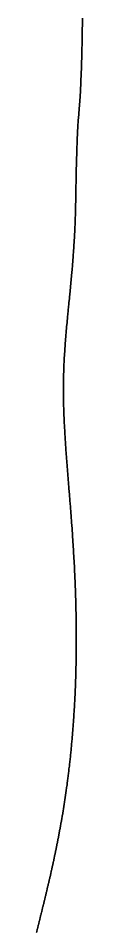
# Model space of a CAD drawing. Header units: inches. Extents: x 130170 to 284068, y 377793 to 804530.
# Drawn here: x 260040.1 to 260045.4, y 741357.5 to 741463.5 of the extents above; entities that cross this region are included whole.
import ezdxf

# ---------------------------------------------------------------- set-up
doc = ezdxf.new("R2010")
doc.units = ezdxf.units.IN
doc.header["$MEASUREMENT"] = 0
doc.layers.add('muni_il', color=7, linetype='Continuous')

msp = doc.modelspace()

# ---------------------------------------------------------------- linework, layer by layer
at = {"layer": 'muni_il'}
for points in [[(260040.07, 741357.41), (260040.09, 741357.5), (260040.12, 741357.6), (260040.14, 741357.69), (260040.16, 741357.78), (260040.19, 741357.87), (260040.21, 741357.97), (260040.23, 741358.06), (260040.25, 741358.15), (260040.28, 741358.24), (260040.3, 741358.34), (260040.32, 741358.43), (260040.35, 741358.52), (260040.37, 741358.62), (260040.39, 741358.71), (260040.41, 741358.8), (260040.44, 741358.9), (260040.46, 741358.99), (260040.48, 741359.08), (260040.51, 741359.18), (260040.53, 741359.27), (260040.55, 741359.36), (260040.58, 741359.46), (260040.6, 741359.55), (260040.62, 741359.64), (260040.65, 741359.74), (260040.67, 741359.83), (260040.69, 741359.93), (260040.72, 741360.02), (260040.74, 741360.11), (260040.76, 741360.21), (260040.78, 741360.3), (260040.81, 741360.4), (260040.83, 741360.49), (260040.85, 741360.59), (260040.88, 741360.68), (260040.9, 741360.78), (260040.92, 741360.87), (260040.95, 741360.97), (260040.97, 741361.06), (260040.99, 741361.16), (260041.02, 741361.26), (260041.04, 741361.35), (260041.06, 741361.45), (260041.09, 741361.54), (260041.11, 741361.64), (260041.13, 741361.74), (260041.16, 741361.83), (260041.18, 741361.93), (260041.2, 741362.03), (260041.23, 741362.13), (260041.25, 741362.22), (260041.27, 741362.32), (260041.29, 741362.42), (260041.32, 741362.52), (260041.34, 741362.62), (260041.36, 741362.71), (260041.39, 741362.81), (260041.41, 741362.91), (260041.43, 741363.01), (260041.46, 741363.11), (260041.48, 741363.21), (260041.5, 741363.31), (260041.53, 741363.41), (260041.55, 741363.51), (260041.57, 741363.61), (260041.6, 741363.71), (260041.62, 741363.81), (260041.64, 741363.91), (260041.67, 741364.01), (260041.69, 741364.11), (260041.71, 741364.22), (260041.73, 741364.32), (260041.76, 741364.42), (260041.78, 741364.52), (260041.8, 741364.63), (260041.83, 741364.73), (260041.85, 741364.83), (260041.87, 741364.94), (260041.9, 741365.04), (260041.92, 741365.15), (260041.94, 741365.25), (260041.96, 741365.35), (260041.99, 741365.46), (260042.01, 741365.57), (260042.03, 741365.67), (260042.06, 741365.78), (260042.08, 741365.88), (260042.1, 741365.99), (260042.12, 741366.1), (260042.15, 741366.21), (260042.17, 741366.31), (260042.19, 741366.42), (260042.22, 741366.53), (260042.24, 741366.64), (260042.26, 741366.75), (260042.28, 741366.86), (260042.31, 741366.97), (260042.33, 741367.08), (260042.35, 741367.19), (260042.37, 741367.3), (260042.4, 741367.41), (260042.42, 741367.52), (260042.44, 741367.63), (260042.46, 741367.75), (260042.49, 741367.86), (260042.51, 741367.97), (260042.53, 741368.09), (260042.55, 741368.2), (260042.58, 741368.32), (260042.6, 741368.43), (260042.62, 741368.55), (260042.64, 741368.66), (260042.66, 741368.78), (260042.69, 741368.9), (260042.71, 741369.01), (260042.73, 741369.13), (260042.75, 741369.25), (260042.77, 741369.37), (260042.8, 741369.49), (260042.82, 741369.61), (260042.84, 741369.73), (260042.86, 741369.85), (260042.88, 741369.97), (260042.9, 741370.09), (260042.93, 741370.21), (260042.95, 741370.33), (260042.97, 741370.46), (260042.99, 741370.58), (260043.01, 741370.7), (260043.03, 741370.83), (260043.05, 741370.95), (260043.07, 741371.08), (260043.1, 741371.2), (260043.12, 741371.33), (260043.14, 741371.46), (260043.16, 741371.58), (260043.18, 741371.71), (260043.2, 741371.84), (260043.22, 741371.97), (260043.24, 741372.1), (260043.26, 741372.23), (260043.28, 741372.36), (260043.3, 741372.49), (260043.32, 741372.62), (260043.34, 741372.76), (260043.36, 741372.89), (260043.38, 741373.02), (260043.4, 741373.16), (260043.42, 741373.29), (260043.44, 741373.43), (260043.46, 741373.56), (260043.48, 741373.7), (260043.5, 741373.83), (260043.52, 741373.97), (260043.54, 741374.11), (260043.56, 741374.25), (260043.58, 741374.39), (260043.6, 741374.53), (260043.62, 741374.67), (260043.63, 741374.81), (260043.65, 741374.95), (260043.67, 741375.09), (260043.69, 741375.24), (260043.71, 741375.38), (260043.73, 741375.52), (260043.74, 741375.67), (260043.76, 741375.82), (260043.78, 741375.96), (260043.8, 741376.11), (260043.82, 741376.26), (260043.83, 741376.4), (260043.85, 741376.55), (260043.87, 741376.7), (260043.89, 741376.85), (260043.9, 741377), (260043.92, 741377.15), (260043.94, 741377.3), (260043.95, 741377.46), (260043.97, 741377.61), (260043.99, 741377.76), (260044, 741377.92), (260044.02, 741378.07), (260044.03, 741378.23), (260044.05, 741378.38), (260044.07, 741378.54), (260044.08, 741378.7), (260044.1, 741378.85), (260044.11, 741379.01), (260044.13, 741379.17), (260044.14, 741379.33), (260044.16, 741379.49), (260044.17, 741379.65), (260044.18, 741379.81), (260044.2, 741379.98), (260044.21, 741380.14), (260044.23, 741380.3), (260044.24, 741380.47), (260044.25, 741380.63), (260044.27, 741380.8), (260044.28, 741380.96), (260044.29, 741381.13), (260044.31, 741381.3), (260044.32, 741381.46), (260044.33, 741381.63), (260044.34, 741381.8), (260044.36, 741381.97), (260044.37, 741382.14), (260044.38, 741382.31), (260044.39, 741382.48), (260044.4, 741382.65), (260044.41, 741382.83), (260044.42, 741383), (260044.43, 741383.17), (260044.44, 741383.35), (260044.45, 741383.52), (260044.46, 741383.7), (260044.47, 741383.87), (260044.48, 741384.05), (260044.49, 741384.22), (260044.5, 741384.4), (260044.51, 741384.58), (260044.52, 741384.76), (260044.53, 741384.94), (260044.54, 741385.12), (260044.54, 741385.3), (260044.55, 741385.48), (260044.56, 741385.66), (260044.57, 741385.84), (260044.57, 741386.02), (260044.58, 741386.2), (260044.59, 741386.38), (260044.6, 741386.57), (260044.6, 741386.75), (260044.61, 741386.94), (260044.61, 741387.12), (260044.62, 741387.3), (260044.62, 741387.49), (260044.63, 741387.68), (260044.63, 741387.86), (260044.64, 741388.05), (260044.64, 741388.23), (260044.65, 741388.42), (260044.65, 741388.61), (260044.65, 741388.8), (260044.66, 741388.99), (260044.66, 741389.17), (260044.66, 741389.36), (260044.67, 741389.55), (260044.67, 741389.74), (260044.67, 741389.93), (260044.67, 741390.12), (260044.67, 741390.31), (260044.68, 741390.5), (260044.68, 741390.7), (260044.68, 741390.89), (260044.68, 741391.08), (260044.68, 741391.27), (260044.68, 741391.46), (260044.68, 741391.66), (260044.68, 741391.85), (260044.68, 741392.04), (260044.68, 741392.23), (260044.68, 741392.43), (260044.67, 741392.62), (260044.67, 741392.81), (260044.67, 741393.01), (260044.67, 741393.2), (260044.67, 741393.4), (260044.66, 741393.59), (260044.66, 741393.79), (260044.66, 741393.98), (260044.65, 741394.17), (260044.65, 741394.37), (260044.65, 741394.56), (260044.64, 741394.76), (260044.64, 741394.95), (260044.63, 741395.15), (260044.63, 741395.34), (260044.62, 741395.54), (260044.62, 741395.73), (260044.61, 741395.93), (260044.61, 741396.12), (260044.6, 741396.32), (260044.59, 741396.51), (260044.59, 741396.71), (260044.58, 741396.9), (260044.57, 741397.1), (260044.57, 741397.29), (260044.56, 741397.49), (260044.55, 741397.68), (260044.54, 741397.88), (260044.54, 741398.07), (260044.53, 741398.27), (260044.52, 741398.46), (260044.51, 741398.66), (260044.5, 741398.85), (260044.49, 741399.04), (260044.48, 741399.24), (260044.48, 741399.43), (260044.47, 741399.62), (260044.46, 741399.82), (260044.45, 741400.01), (260044.44, 741400.2), (260044.43, 741400.4), (260044.42, 741400.59), (260044.41, 741400.78), (260044.39, 741400.97), (260044.38, 741401.16), (260044.37, 741401.35), (260044.36, 741401.54), (260044.35, 741401.74), (260044.34, 741401.93), (260044.33, 741402.12), (260044.31, 741402.31), (260044.3, 741402.49), (260044.29, 741402.68), (260044.28, 741402.87), (260044.27, 741403.06), (260044.25, 741403.25), (260044.24, 741403.44), (260044.23, 741403.62), (260044.22, 741403.81), (260044.2, 741404), (260044.19, 741404.18), (260044.18, 741404.37), (260044.16, 741404.55), (260044.15, 741404.74), (260044.14, 741404.92), (260044.12, 741405.11), (260044.11, 741405.29), (260044.1, 741405.47), (260044.08, 741405.66), (260044.07, 741405.84), (260044.05, 741406.02), (260044.04, 741406.2), (260044.03, 741406.38), (260044.01, 741406.56), (260044, 741406.74), (260043.99, 741406.92), (260043.97, 741407.1), (260043.96, 741407.28), (260043.94, 741407.45), (260043.93, 741407.63), (260043.92, 741407.81), (260043.9, 741407.98), (260043.89, 741408.16), (260043.87, 741408.33), (260043.86, 741408.51), (260043.85, 741408.68), (260043.83, 741408.86), (260043.82, 741409.03), (260043.8, 741409.2), (260043.79, 741409.37), (260043.78, 741409.54), (260043.76, 741409.71), (260043.75, 741409.88), (260043.74, 741410.05), (260043.72, 741410.22), (260043.71, 741410.39), (260043.7, 741410.56), (260043.68, 741410.72), (260043.67, 741410.89), (260043.66, 741411.06), (260043.64, 741411.22), (260043.63, 741411.39), (260043.62, 741411.55), (260043.6, 741411.71), (260043.59, 741411.88), (260043.58, 741412.04), (260043.57, 741412.2), (260043.55, 741412.36), (260043.54, 741412.52), (260043.53, 741412.68), (260043.52, 741412.84), (260043.51, 741413), (260043.5, 741413.16), (260043.48, 741413.31), (260043.47, 741413.47), (260043.46, 741413.63), (260043.45, 741413.78), (260043.44, 741413.94), (260043.43, 741414.09), (260043.42, 741414.24), (260043.41, 741414.4), (260043.4, 741414.55), (260043.39, 741414.7), (260043.38, 741414.85), (260043.37, 741415), (260043.36, 741415.15), (260043.35, 741415.3), (260043.34, 741415.45), (260043.34, 741415.6), (260043.33, 741415.75), (260043.32, 741415.9), (260043.31, 741416.04), (260043.3, 741416.19), (260043.3, 741416.34), (260043.29, 741416.48), (260043.28, 741416.63), (260043.28, 741416.77), (260043.27, 741416.91), (260043.26, 741417.06), (260043.26, 741417.2), (260043.25, 741417.34), (260043.25, 741417.48), (260043.24, 741417.63), (260043.24, 741417.77), (260043.23, 741417.91), (260043.23, 741418.05), (260043.22, 741418.19), (260043.22, 741418.32), (260043.21, 741418.46), (260043.21, 741418.6), (260043.21, 741418.74), (260043.2, 741418.87), (260043.2, 741419.01), (260043.2, 741419.15), (260043.2, 741419.28), (260043.19, 741419.42), (260043.19, 741419.55), (260043.19, 741419.69), (260043.19, 741419.82), (260043.19, 741419.95), (260043.19, 741420.09), (260043.19, 741420.22), (260043.19, 741420.35), (260043.19, 741420.48), (260043.19, 741420.61), (260043.19, 741420.75), (260043.19, 741420.88), (260043.19, 741421.01), (260043.19, 741421.14), (260043.19, 741421.27), (260043.19, 741421.4), (260043.2, 741421.53), (260043.2, 741421.65), (260043.2, 741421.78), (260043.2, 741421.91), (260043.21, 741422.04), (260043.21, 741422.17), (260043.21, 741422.29), (260043.22, 741422.42), (260043.22, 741422.55), (260043.22, 741422.67), (260043.23, 741422.8), (260043.23, 741422.92), (260043.24, 741423.05), (260043.24, 741423.17), (260043.25, 741423.3), (260043.25, 741423.42), (260043.26, 741423.55), (260043.27, 741423.67), (260043.27, 741423.8), (260043.28, 741423.92), (260043.28, 741424.04), (260043.29, 741424.17), (260043.3, 741424.29), (260043.3, 741424.41), (260043.31, 741424.54), (260043.32, 741424.66), (260043.33, 741424.78), (260043.33, 741424.9), (260043.34, 741425.03), (260043.35, 741425.15), (260043.36, 741425.27), (260043.37, 741425.39), (260043.38, 741425.51), (260043.38, 741425.63), (260043.39, 741425.75), (260043.4, 741425.87), (260043.41, 741425.99), (260043.42, 741426.11), (260043.43, 741426.23), (260043.44, 741426.35), (260043.45, 741426.47), (260043.46, 741426.59), (260043.47, 741426.71), (260043.48, 741426.83), (260043.49, 741426.95), (260043.5, 741427.07), (260043.51, 741427.19), (260043.52, 741427.31), (260043.53, 741427.43), (260043.54, 741427.55), (260043.55, 741427.66), (260043.56, 741427.78), (260043.57, 741427.9), (260043.58, 741428.02), (260043.6, 741428.14), (260043.61, 741428.25), (260043.62, 741428.37), (260043.63, 741428.49), (260043.64, 741428.61), (260043.65, 741428.72), (260043.66, 741428.84), (260043.67, 741428.96), (260043.69, 741429.07), (260043.7, 741429.19), (260043.71, 741429.31), (260043.72, 741429.42), (260043.73, 741429.54), (260043.74, 741429.65), (260043.75, 741429.77), (260043.77, 741429.89), (260043.78, 741430), (260043.79, 741430.12), (260043.8, 741430.23), (260043.81, 741430.35), (260043.82, 741430.46), (260043.83, 741430.57), (260043.84, 741430.69), (260043.86, 741430.8), (260043.87, 741430.92), (260043.88, 741431.03), (260043.89, 741431.14), (260043.9, 741431.26), (260043.91, 741431.37), (260043.92, 741431.48), (260043.93, 741431.6), (260043.95, 741431.71), (260043.96, 741431.82), (260043.97, 741431.93), (260043.98, 741432.04), (260043.99, 741432.15), (260044, 741432.27), (260044.01, 741432.38), (260044.02, 741432.49), (260044.03, 741432.6), (260044.04, 741432.71), (260044.05, 741432.82), (260044.06, 741432.93), (260044.07, 741433.04), (260044.08, 741433.15), (260044.09, 741433.26), (260044.1, 741433.36), (260044.11, 741433.47), (260044.12, 741433.58), (260044.13, 741433.69), (260044.14, 741433.79), (260044.15, 741433.9), (260044.16, 741434.01), (260044.17, 741434.11), (260044.18, 741434.22), (260044.19, 741434.33), (260044.2, 741434.43), (260044.21, 741434.54), (260044.22, 741434.64), (260044.22, 741434.74), (260044.23, 741434.85), (260044.24, 741434.95), (260044.25, 741435.05), (260044.26, 741435.16), (260044.27, 741435.26), (260044.27, 741435.36), (260044.28, 741435.46), (260044.29, 741435.56), (260044.3, 741435.66), (260044.31, 741435.76), (260044.31, 741435.86), (260044.32, 741435.96), (260044.33, 741436.06), (260044.33, 741436.16), (260044.34, 741436.26), (260044.35, 741436.36), (260044.36, 741436.45), (260044.36, 741436.55), (260044.37, 741436.65), (260044.38, 741436.74), (260044.38, 741436.84), (260044.39, 741436.93), (260044.39, 741437.03), (260044.4, 741437.12), (260044.41, 741437.21), (260044.41, 741437.31), (260044.42, 741437.4), (260044.42, 741437.49), (260044.43, 741437.58), (260044.43, 741437.67), (260044.44, 741437.76), (260044.44, 741437.85), (260044.45, 741437.94), (260044.45, 741438.03), (260044.46, 741438.12), (260044.46, 741438.21), (260044.47, 741438.3), (260044.47, 741438.38), (260044.48, 741438.47), (260044.48, 741438.55), (260044.49, 741438.64), (260044.49, 741438.72), (260044.5, 741438.81), (260044.5, 741438.89), (260044.5, 741438.98), (260044.51, 741439.06), (260044.51, 741439.14), (260044.51, 741439.22), (260044.52, 741439.3), (260044.52, 741439.38), (260044.53, 741439.46), (260044.53, 741439.54), (260044.53, 741439.62), (260044.54, 741439.7), (260044.54, 741439.78), (260044.54, 741439.86), (260044.54, 741439.94), (260044.55, 741440.01), (260044.55, 741440.09), (260044.55, 741440.17), (260044.56, 741440.24), (260044.56, 741440.32), (260044.56, 741440.39), (260044.56, 741440.47), (260044.57, 741440.54), (260044.57, 741440.62), (260044.57, 741440.69), (260044.57, 741440.76), (260044.57, 741440.83), (260044.58, 741440.91), (260044.58, 741440.98), (260044.58, 741441.05), (260044.58, 741441.12), (260044.58, 741441.19), (260044.59, 741441.27), (260044.59, 741441.34), (260044.59, 741441.41), (260044.59, 741441.48), (260044.59, 741441.55), (260044.6, 741441.62), (260044.6, 741441.69), (260044.6, 741441.76), (260044.6, 741441.83), (260044.6, 741441.9), (260044.6, 741441.97), (260044.6, 741442.04), (260044.61, 741442.11), (260044.61, 741442.18), (260044.61, 741442.25), (260044.61, 741442.32), (260044.61, 741442.39), (260044.61, 741442.46), (260044.61, 741442.53), (260044.62, 741442.6), (260044.62, 741442.68), (260044.62, 741442.75), (260044.62, 741442.82), (260044.62, 741442.89), (260044.62, 741442.97), (260044.62, 741443.04), (260044.63, 741443.11), (260044.63, 741443.19), (260044.63, 741443.26), (260044.63, 741443.34), (260044.63, 741443.41), (260044.63, 741443.49), (260044.63, 741443.57), (260044.64, 741443.65), (260044.64, 741443.73), (260044.64, 741443.81), (260044.64, 741443.89), (260044.64, 741443.97), (260044.64, 741444.05), (260044.64, 741444.14), (260044.64, 741444.22), (260044.65, 741444.31), (260044.65, 741444.39), (260044.65, 741444.48), (260044.65, 741444.57), (260044.65, 741444.66), (260044.65, 741444.75), (260044.66, 741444.85), (260044.66, 741444.94), (260044.66, 741445.04), (260044.66, 741445.13), (260044.66, 741445.23), (260044.67, 741445.33), (260044.67, 741445.43), (260044.67, 741445.54), (260044.67, 741445.64), (260044.67, 741445.75), (260044.68, 741445.85), (260044.68, 741445.96), (260044.68, 741446.07), (260044.68, 741446.19), (260044.69, 741446.3), (260044.69, 741446.42), (260044.69, 741446.54), (260044.69, 741446.66), (260044.7, 741446.78), (260044.7, 741446.9), (260044.7, 741447.02), (260044.71, 741447.15), (260044.71, 741447.28), (260044.71, 741447.41), (260044.72, 741447.54), (260044.72, 741447.68), (260044.72, 741447.81), (260044.73, 741447.95), (260044.73, 741448.09), (260044.74, 741448.23), (260044.74, 741448.37), (260044.75, 741448.51), (260044.75, 741448.66), (260044.76, 741448.81), (260044.76, 741448.96), (260044.77, 741449.11), (260044.77, 741449.26), (260044.78, 741449.42), (260044.79, 741449.57), (260044.79, 741449.73), (260044.8, 741449.89), (260044.81, 741450.05), (260044.82, 741450.21), (260044.82, 741450.37), (260044.83, 741450.54), (260044.84, 741450.7), (260044.85, 741450.87), (260044.86, 741451.04), (260044.87, 741451.21), (260044.89, 741451.38), (260044.9, 741451.55), (260044.91, 741451.73), (260044.93, 741451.91), (260044.94, 741452.08), (260044.96, 741452.26), (260044.97, 741452.44), (260045.13, 741454.44), (260045.14, 741454.63), (260045.14, 741454.72), (260045.15, 741454.82), (260045.15, 741454.92), (260045.16, 741455.02), (260045.16, 741455.12), (260045.17, 741455.22), (260045.17, 741455.32), (260045.18, 741455.42), (260045.18, 741455.52), (260045.19, 741455.63), (260045.19, 741455.73), (260045.2, 741455.83), (260045.2, 741455.94), (260045.2, 741456.04), (260045.21, 741456.14), (260045.21, 741456.25), (260045.22, 741456.35), (260045.22, 741456.46), (260045.22, 741456.56), (260045.23, 741456.67), (260045.23, 741456.77), (260045.24, 741456.87), (260045.24, 741456.98), (260045.24, 741457.08), (260045.25, 741457.18), (260045.25, 741457.28), (260045.25, 741457.38), (260045.26, 741457.48), (260045.26, 741457.58), (260045.26, 741457.68), (260045.27, 741457.78), (260045.27, 741457.88), (260045.27, 741457.97), (260045.28, 741458.07), (260045.28, 741458.16), (260045.28, 741458.26), (260045.29, 741458.35), (260045.29, 741458.44), (260045.29, 741458.53), (260045.29, 741458.62), (260045.3, 741458.71), (260045.3, 741458.8), (260045.3, 741458.88), (260045.3, 741458.97), (260045.31, 741459.06), (260045.31, 741459.14), (260045.31, 741459.22), (260045.31, 741459.3), (260045.31, 741459.38), (260045.32, 741459.46), (260045.32, 741459.54), (260045.32, 741459.62), (260045.32, 741459.7), (260045.32, 741459.77), (260045.33, 741459.85), (260045.33, 741459.92), (260045.33, 741459.99), (260045.33, 741460.07), (260045.33, 741460.14), (260045.33, 741460.21), (260045.34, 741460.28), (260045.34, 741460.35), (260045.34, 741460.41), (260045.34, 741460.48), (260045.34, 741460.55), (260045.34, 741460.61), (260045.34, 741460.68), (260045.35, 741460.74), (260045.35, 741460.81), (260045.35, 741460.87), (260045.35, 741460.93), (260045.35, 741460.99), (260045.35, 741461.05), (260045.35, 741461.11), (260045.35, 741461.17), (260045.35, 741461.23), (260045.36, 741461.29), (260045.36, 741461.35), (260045.36, 741461.41), (260045.36, 741461.46), (260045.36, 741461.52), (260045.36, 741461.58), (260045.36, 741461.63), (260045.36, 741461.69), (260045.36, 741461.74), (260045.36, 741461.8), (260045.36, 741461.85), (260045.37, 741461.9), (260045.37, 741461.96), (260045.37, 741462.01), (260045.37, 741462.06), (260045.37, 741462.12), (260045.37, 741462.17), (260045.37, 741462.22), (260045.37, 741462.27), (260045.37, 741462.32), (260045.37, 741462.38), (260045.37, 741462.43), (260045.37, 741462.48), (260045.38, 741462.53), (260045.38, 741462.58), (260045.38, 741462.63), (260045.38, 741462.68), (260045.38, 741462.73), (260045.38, 741462.78), (260045.38, 741462.83), (260045.38, 741462.88), (260045.38, 741462.93), (260045.38, 741462.98), (260045.38, 741463.03), (260045.38, 741463.08), (260045.38, 741463.13), (260045.39, 741463.18), (260045.39, 741463.23), (260045.39, 741463.28), (260045.39, 741463.33), (260045.39, 741463.38), (260045.39, 741463.43), (260045.39, 741463.48), (260045.39, 741463.53)], [(260045.39, 741463.53), (260045.39, 741463.48), (260045.39, 741463.43), (260045.39, 741463.38), (260045.39, 741463.33), (260045.39, 741463.28), (260045.39, 741463.23), (260045.39, 741463.18), (260045.38, 741463.13), (260045.38, 741463.08), (260045.38, 741463.03), (260045.38, 741462.98), (260045.38, 741462.93), (260045.38, 741462.88), (260045.38, 741462.83), (260045.38, 741462.78), (260045.38, 741462.73), (260045.38, 741462.68), (260045.38, 741462.63), (260045.38, 741462.58), (260045.38, 741462.53), (260045.37, 741462.48), (260045.37, 741462.43), (260045.37, 741462.38), (260045.37, 741462.32), (260045.37, 741462.27), (260045.37, 741462.22), (260045.37, 741462.17), (260045.37, 741462.12), (260045.37, 741462.06), (260045.37, 741462.01), (260045.37, 741461.96), (260045.37, 741461.9), (260045.36, 741461.85), (260045.36, 741461.8), (260045.36, 741461.74), (260045.36, 741461.69), (260045.36, 741461.63), (260045.36, 741461.58), (260045.36, 741461.52), (260045.36, 741461.46), (260045.36, 741461.41), (260045.36, 741461.35), (260045.36, 741461.29), (260045.35, 741461.23), (260045.35, 741461.17), (260045.35, 741461.11), (260045.35, 741461.05), (260045.35, 741460.99), (260045.35, 741460.93), (260045.35, 741460.87), (260045.35, 741460.81), (260045.35, 741460.74), (260045.34, 741460.68), (260045.34, 741460.61), (260045.34, 741460.55), (260045.34, 741460.48), (260045.34, 741460.41), (260045.34, 741460.35), (260045.34, 741460.28), (260045.33, 741460.21), (260045.33, 741460.14), (260045.33, 741460.07), (260045.33, 741459.99), (260045.33, 741459.92), (260045.33, 741459.85), (260045.32, 741459.77), (260045.32, 741459.7), (260045.32, 741459.62), (260045.32, 741459.54), (260045.32, 741459.46), (260045.31, 741459.38), (260045.31, 741459.3), (260045.31, 741459.22), (260045.31, 741459.14), (260045.31, 741459.06), (260045.3, 741458.97), (260045.3, 741458.88), (260045.3, 741458.8), (260045.3, 741458.71), (260045.29, 741458.62), (260045.29, 741458.53), (260045.29, 741458.44), (260045.29, 741458.35), (260045.28, 741458.26), (260045.28, 741458.16), (260045.28, 741458.07), (260045.27, 741457.97), (260045.27, 741457.88), (260045.27, 741457.78), (260045.26, 741457.68), (260045.26, 741457.58), (260045.26, 741457.48), (260045.25, 741457.38), (260045.25, 741457.28), (260045.25, 741457.18), (260045.24, 741457.08), (260045.24, 741456.98), (260045.24, 741456.87), (260045.23, 741456.77), (260045.23, 741456.67), (260045.22, 741456.56), (260045.22, 741456.46), (260045.22, 741456.35), (260045.21, 741456.25), (260045.21, 741456.14), (260045.2, 741456.04), (260045.2, 741455.94), (260045.2, 741455.83), (260045.19, 741455.73), (260045.19, 741455.63), (260045.18, 741455.52), (260045.18, 741455.42), (260045.17, 741455.32), (260045.17, 741455.22), (260045.16, 741455.12), (260045.16, 741455.02), (260045.15, 741454.92), (260045.15, 741454.82), (260045.14, 741454.72), (260045.14, 741454.63), (260045.13, 741454.44), (260044.97, 741452.44), (260044.96, 741452.26), (260044.94, 741452.08), (260044.93, 741451.91), (260044.91, 741451.73), (260044.9, 741451.55), (260044.89, 741451.38), (260044.87, 741451.21), (260044.86, 741451.04), (260044.85, 741450.87), (260044.84, 741450.7), (260044.83, 741450.54), (260044.82, 741450.37), (260044.82, 741450.21), (260044.81, 741450.05), (260044.8, 741449.89), (260044.79, 741449.73), (260044.79, 741449.57), (260044.78, 741449.42), (260044.77, 741449.26), (260044.77, 741449.11), (260044.76, 741448.96), (260044.76, 741448.81), (260044.75, 741448.66), (260044.75, 741448.51), (260044.74, 741448.37), (260044.74, 741448.23), (260044.73, 741448.09), (260044.73, 741447.95), (260044.72, 741447.81), (260044.72, 741447.68), (260044.72, 741447.54), (260044.71, 741447.41), (260044.71, 741447.28), (260044.71, 741447.15), (260044.7, 741447.02), (260044.7, 741446.9), (260044.7, 741446.78), (260044.69, 741446.66), (260044.69, 741446.54), (260044.69, 741446.42), (260044.69, 741446.3), (260044.68, 741446.19), (260044.68, 741446.07), (260044.68, 741445.96), (260044.68, 741445.85), (260044.67, 741445.75), (260044.67, 741445.64), (260044.67, 741445.54), (260044.67, 741445.43), (260044.67, 741445.33), (260044.66, 741445.23), (260044.66, 741445.13), (260044.66, 741445.04), (260044.66, 741444.94), (260044.66, 741444.85), (260044.65, 741444.75), (260044.65, 741444.66), (260044.65, 741444.57), (260044.65, 741444.48), (260044.65, 741444.39), (260044.65, 741444.31), (260044.64, 741444.22), (260044.64, 741444.14), (260044.64, 741444.05), (260044.64, 741443.97), (260044.64, 741443.89), (260044.64, 741443.81), (260044.64, 741443.73), (260044.64, 741443.65), (260044.63, 741443.57), (260044.63, 741443.49), (260044.63, 741443.41), (260044.63, 741443.34), (260044.63, 741443.26), (260044.63, 741443.19), (260044.63, 741443.11), (260044.62, 741443.04), (260044.62, 741442.97), (260044.62, 741442.89), (260044.62, 741442.82), (260044.62, 741442.75), (260044.62, 741442.68), (260044.62, 741442.6), (260044.61, 741442.53), (260044.61, 741442.46), (260044.61, 741442.39), (260044.61, 741442.32), (260044.61, 741442.25), (260044.61, 741442.18), (260044.61, 741442.11), (260044.6, 741442.04), (260044.6, 741441.97), (260044.6, 741441.9), (260044.6, 741441.83), (260044.6, 741441.76), (260044.6, 741441.69), (260044.6, 741441.62), (260044.59, 741441.55), (260044.59, 741441.48), (260044.59, 741441.41), (260044.59, 741441.34), (260044.59, 741441.27), (260044.58, 741441.19), (260044.58, 741441.12), (260044.58, 741441.05), (260044.58, 741440.98), (260044.58, 741440.91), (260044.57, 741440.83), (260044.57, 741440.76), (260044.57, 741440.69), (260044.57, 741440.62), (260044.57, 741440.54), (260044.56, 741440.47), (260044.56, 741440.39), (260044.56, 741440.32), (260044.56, 741440.24), (260044.55, 741440.17), (260044.55, 741440.09), (260044.55, 741440.01), (260044.54, 741439.94), (260044.54, 741439.86), (260044.54, 741439.78), (260044.54, 741439.7), (260044.53, 741439.62), (260044.53, 741439.54), (260044.53, 741439.46), (260044.52, 741439.38), (260044.52, 741439.3), (260044.51, 741439.22), (260044.51, 741439.14), (260044.51, 741439.06), (260044.5, 741438.98), (260044.5, 741438.89), (260044.5, 741438.81), (260044.49, 741438.72), (260044.49, 741438.64), (260044.48, 741438.55), (260044.48, 741438.47), (260044.47, 741438.38), (260044.47, 741438.3), (260044.46, 741438.21), (260044.46, 741438.12), (260044.45, 741438.03), (260044.45, 741437.94), (260044.44, 741437.85), (260044.44, 741437.76), (260044.43, 741437.67), (260044.43, 741437.58), (260044.42, 741437.49), (260044.42, 741437.4), (260044.41, 741437.31), (260044.41, 741437.21), (260044.4, 741437.12), (260044.39, 741437.03), (260044.39, 741436.93), (260044.38, 741436.84), (260044.38, 741436.74), (260044.37, 741436.65), (260044.36, 741436.55), (260044.36, 741436.45), (260044.35, 741436.36), (260044.34, 741436.26), (260044.33, 741436.16), (260044.33, 741436.06), (260044.32, 741435.96), (260044.31, 741435.86), (260044.31, 741435.76), (260044.3, 741435.66), (260044.29, 741435.56), (260044.28, 741435.46), (260044.27, 741435.36), (260044.27, 741435.26), (260044.26, 741435.16), (260044.25, 741435.05), (260044.24, 741434.95), (260044.23, 741434.85), (260044.22, 741434.74), (260044.22, 741434.64), (260044.21, 741434.54), (260044.2, 741434.43), (260044.19, 741434.33), (260044.18, 741434.22), (260044.17, 741434.11), (260044.16, 741434.01), (260044.15, 741433.9), (260044.14, 741433.79), (260044.13, 741433.69), (260044.12, 741433.58), (260044.11, 741433.47), (260044.1, 741433.36), (260044.09, 741433.26), (260044.08, 741433.15), (260044.07, 741433.04), (260044.06, 741432.93), (260044.05, 741432.82), (260044.04, 741432.71), (260044.03, 741432.6), (260044.02, 741432.49), (260044.01, 741432.38), (260044, 741432.27), (260043.99, 741432.15), (260043.98, 741432.04), (260043.97, 741431.93), (260043.96, 741431.82), (260043.95, 741431.71), (260043.93, 741431.6), (260043.92, 741431.48), (260043.91, 741431.37), (260043.9, 741431.26), (260043.89, 741431.14), (260043.88, 741431.03), (260043.87, 741430.92), (260043.86, 741430.8), (260043.84, 741430.69), (260043.83, 741430.57), (260043.82, 741430.46), (260043.81, 741430.35), (260043.8, 741430.23), (260043.79, 741430.12), (260043.78, 741430), (260043.77, 741429.89), (260043.75, 741429.77), (260043.74, 741429.65), (260043.73, 741429.54), (260043.72, 741429.42), (260043.71, 741429.31), (260043.7, 741429.19), (260043.69, 741429.07), (260043.67, 741428.96), (260043.66, 741428.84), (260043.65, 741428.72), (260043.64, 741428.61), (260043.63, 741428.49), (260043.62, 741428.37), (260043.61, 741428.25), (260043.6, 741428.14), (260043.58, 741428.02), (260043.57, 741427.9), (260043.56, 741427.78), (260043.55, 741427.66), (260043.54, 741427.55), (260043.53, 741427.43), (260043.52, 741427.31), (260043.51, 741427.19), (260043.5, 741427.07), (260043.49, 741426.95), (260043.48, 741426.83), (260043.47, 741426.71), (260043.46, 741426.59), (260043.45, 741426.47), (260043.44, 741426.35), (260043.43, 741426.23), (260043.42, 741426.11), (260043.41, 741425.99), (260043.4, 741425.87), (260043.39, 741425.75), (260043.38, 741425.63), (260043.38, 741425.51), (260043.37, 741425.39), (260043.36, 741425.27), (260043.35, 741425.15), (260043.34, 741425.03), (260043.33, 741424.9), (260043.33, 741424.78), (260043.32, 741424.66), (260043.31, 741424.54), (260043.3, 741424.41), (260043.3, 741424.29), (260043.29, 741424.17), (260043.28, 741424.04), (260043.28, 741423.92), (260043.27, 741423.8), (260043.27, 741423.67), (260043.26, 741423.55), (260043.25, 741423.42), (260043.25, 741423.3), (260043.24, 741423.17), (260043.24, 741423.05), (260043.23, 741422.92), (260043.23, 741422.8), (260043.22, 741422.67), (260043.22, 741422.55), (260043.22, 741422.42), (260043.21, 741422.29), (260043.21, 741422.17), (260043.21, 741422.04), (260043.2, 741421.91), (260043.2, 741421.78), (260043.2, 741421.65), (260043.2, 741421.53), (260043.19, 741421.4), (260043.19, 741421.27), (260043.19, 741421.14), (260043.19, 741421.01), (260043.19, 741420.88), (260043.19, 741420.75), (260043.19, 741420.61), (260043.19, 741420.48), (260043.19, 741420.35), (260043.19, 741420.22), (260043.19, 741420.09), (260043.19, 741419.95), (260043.19, 741419.82), (260043.19, 741419.69), (260043.19, 741419.55), (260043.19, 741419.42), (260043.2, 741419.28), (260043.2, 741419.15), (260043.2, 741419.01), (260043.2, 741418.87), (260043.21, 741418.74), (260043.21, 741418.6), (260043.21, 741418.46), (260043.22, 741418.32), (260043.22, 741418.19), (260043.23, 741418.05), (260043.23, 741417.91), (260043.24, 741417.77), (260043.24, 741417.63), (260043.25, 741417.48), (260043.25, 741417.34), (260043.26, 741417.2), (260043.26, 741417.06), (260043.27, 741416.91), (260043.28, 741416.77), (260043.28, 741416.63), (260043.29, 741416.48), (260043.3, 741416.34), (260043.3, 741416.19), (260043.31, 741416.04), (260043.32, 741415.9), (260043.33, 741415.75), (260043.34, 741415.6), (260043.34, 741415.45), (260043.35, 741415.3), (260043.36, 741415.15), (260043.37, 741415), (260043.38, 741414.85), (260043.39, 741414.7), (260043.4, 741414.55), (260043.41, 741414.4), (260043.42, 741414.24), (260043.43, 741414.09), (260043.44, 741413.94), (260043.45, 741413.78), (260043.46, 741413.63), (260043.47, 741413.47), (260043.48, 741413.31), (260043.5, 741413.16), (260043.51, 741413), (260043.52, 741412.84), (260043.53, 741412.68), (260043.54, 741412.52), (260043.55, 741412.36), (260043.57, 741412.2), (260043.58, 741412.04), (260043.59, 741411.88), (260043.6, 741411.71), (260043.62, 741411.55), (260043.63, 741411.39), (260043.64, 741411.22), (260043.66, 741411.06), (260043.67, 741410.89), (260043.68, 741410.72), (260043.7, 741410.56), (260043.71, 741410.39), (260043.72, 741410.22), (260043.74, 741410.05), (260043.75, 741409.88), (260043.76, 741409.71), (260043.78, 741409.54), (260043.79, 741409.37), (260043.8, 741409.2), (260043.82, 741409.03), (260043.83, 741408.86), (260043.85, 741408.68), (260043.86, 741408.51), (260043.87, 741408.33), (260043.89, 741408.16), (260043.9, 741407.98), (260043.92, 741407.81), (260043.93, 741407.63), (260043.94, 741407.45), (260043.96, 741407.28), (260043.97, 741407.1), (260043.99, 741406.92), (260044, 741406.74), (260044.01, 741406.56), (260044.03, 741406.38), (260044.04, 741406.2), (260044.05, 741406.02), (260044.07, 741405.84), (260044.08, 741405.66), (260044.1, 741405.47), (260044.11, 741405.29), (260044.12, 741405.11), (260044.14, 741404.92), (260044.15, 741404.74), (260044.16, 741404.55), (260044.18, 741404.37), (260044.19, 741404.18), (260044.2, 741404), (260044.22, 741403.81), (260044.23, 741403.62), (260044.24, 741403.44), (260044.25, 741403.25), (260044.27, 741403.06), (260044.28, 741402.87), (260044.29, 741402.68), (260044.3, 741402.49), (260044.31, 741402.31), (260044.33, 741402.12), (260044.34, 741401.93), (260044.35, 741401.74), (260044.36, 741401.54), (260044.37, 741401.35), (260044.38, 741401.16), (260044.39, 741400.97), (260044.41, 741400.78), (260044.42, 741400.59), (260044.43, 741400.4), (260044.44, 741400.2), (260044.45, 741400.01), (260044.46, 741399.82), (260044.47, 741399.62), (260044.48, 741399.43), (260044.48, 741399.24), (260044.49, 741399.04), (260044.5, 741398.85), (260044.51, 741398.66), (260044.52, 741398.46), (260044.53, 741398.27), (260044.54, 741398.07), (260044.54, 741397.88), (260044.55, 741397.68), (260044.56, 741397.49), (260044.57, 741397.29), (260044.57, 741397.1), (260044.58, 741396.9), (260044.59, 741396.71), (260044.59, 741396.51), (260044.6, 741396.32), (260044.61, 741396.12), (260044.61, 741395.93), (260044.62, 741395.73), (260044.62, 741395.54), (260044.63, 741395.34), (260044.63, 741395.15), (260044.64, 741394.95), (260044.64, 741394.76), (260044.65, 741394.56), (260044.65, 741394.37), (260044.65, 741394.17), (260044.66, 741393.98), (260044.66, 741393.79), (260044.66, 741393.59), (260044.67, 741393.4), (260044.67, 741393.2), (260044.67, 741393.01), (260044.67, 741392.81), (260044.67, 741392.62), (260044.68, 741392.43), (260044.68, 741392.23), (260044.68, 741392.04), (260044.68, 741391.85), (260044.68, 741391.66), (260044.68, 741391.46), (260044.68, 741391.27), (260044.68, 741391.08), (260044.68, 741390.89), (260044.68, 741390.7), (260044.68, 741390.5), (260044.67, 741390.31), (260044.67, 741390.12), (260044.67, 741389.93), (260044.67, 741389.74), (260044.67, 741389.55), (260044.66, 741389.36), (260044.66, 741389.17), (260044.66, 741388.99), (260044.65, 741388.8), (260044.65, 741388.61), (260044.65, 741388.42), (260044.64, 741388.23), (260044.64, 741388.05), (260044.63, 741387.86), (260044.63, 741387.68), (260044.62, 741387.49), (260044.62, 741387.3), (260044.61, 741387.12), (260044.61, 741386.94), (260044.6, 741386.75), (260044.6, 741386.57), (260044.59, 741386.38), (260044.58, 741386.2), (260044.57, 741386.02), (260044.57, 741385.84), (260044.56, 741385.66), (260044.55, 741385.48), (260044.54, 741385.3), (260044.54, 741385.12), (260044.53, 741384.94), (260044.52, 741384.76), (260044.51, 741384.58), (260044.5, 741384.4), (260044.49, 741384.22), (260044.48, 741384.05), (260044.47, 741383.87), (260044.46, 741383.7), (260044.45, 741383.52), (260044.44, 741383.35), (260044.43, 741383.17), (260044.42, 741383), (260044.41, 741382.83), (260044.4, 741382.65), (260044.39, 741382.48), (260044.38, 741382.31), (260044.37, 741382.14), (260044.36, 741381.97), (260044.34, 741381.8), (260044.33, 741381.63), (260044.32, 741381.46), (260044.31, 741381.3), (260044.29, 741381.13), (260044.28, 741380.96), (260044.27, 741380.8), (260044.25, 741380.63), (260044.24, 741380.47), (260044.23, 741380.3), (260044.21, 741380.14), (260044.2, 741379.98), (260044.18, 741379.81), (260044.17, 741379.65), (260044.16, 741379.49), (260044.14, 741379.33), (260044.13, 741379.17), (260044.11, 741379.01), (260044.1, 741378.85), (260044.08, 741378.7), (260044.07, 741378.54), (260044.05, 741378.38), (260044.03, 741378.23), (260044.02, 741378.07), (260044, 741377.92), (260043.99, 741377.76), (260043.97, 741377.61), (260043.95, 741377.46), (260043.94, 741377.3), (260043.92, 741377.15), (260043.9, 741377), (260043.89, 741376.85), (260043.87, 741376.7), (260043.85, 741376.55), (260043.83, 741376.4), (260043.82, 741376.26), (260043.8, 741376.11), (260043.78, 741375.96), (260043.76, 741375.82), (260043.74, 741375.67), (260043.73, 741375.52), (260043.71, 741375.38), (260043.69, 741375.24), (260043.67, 741375.09), (260043.65, 741374.95), (260043.63, 741374.81), (260043.62, 741374.67), (260043.6, 741374.53), (260043.58, 741374.39), (260043.56, 741374.25), (260043.54, 741374.11), (260043.52, 741373.97), (260043.5, 741373.83), (260043.48, 741373.7), (260043.46, 741373.56), (260043.44, 741373.43), (260043.42, 741373.29), (260043.4, 741373.16), (260043.38, 741373.02), (260043.36, 741372.89), (260043.34, 741372.76), (260043.32, 741372.62), (260043.3, 741372.49), (260043.28, 741372.36), (260043.26, 741372.23), (260043.24, 741372.1), (260043.22, 741371.97), (260043.2, 741371.84), (260043.18, 741371.71), (260043.16, 741371.58), (260043.14, 741371.46), (260043.12, 741371.33), (260043.1, 741371.2), (260043.07, 741371.08), (260043.05, 741370.95), (260043.03, 741370.83), (260043.01, 741370.7), (260042.99, 741370.58), (260042.97, 741370.46), (260042.95, 741370.33), (260042.93, 741370.21), (260042.9, 741370.09), (260042.88, 741369.97), (260042.86, 741369.85), (260042.84, 741369.73), (260042.82, 741369.61), (260042.8, 741369.49), (260042.77, 741369.37), (260042.75, 741369.25), (260042.73, 741369.13), (260042.71, 741369.01), (260042.69, 741368.9), (260042.66, 741368.78), (260042.64, 741368.66), (260042.62, 741368.55), (260042.6, 741368.43), (260042.58, 741368.32), (260042.55, 741368.2), (260042.53, 741368.09), (260042.51, 741367.97), (260042.49, 741367.86), (260042.46, 741367.75), (260042.44, 741367.63), (260042.42, 741367.52), (260042.4, 741367.41), (260042.37, 741367.3), (260042.35, 741367.19), (260042.33, 741367.08), (260042.31, 741366.97), (260042.28, 741366.86), (260042.26, 741366.75), (260042.24, 741366.64), (260042.22, 741366.53), (260042.19, 741366.42), (260042.17, 741366.31), (260042.15, 741366.21), (260042.12, 741366.1), (260042.1, 741365.99), (260042.08, 741365.88), (260042.06, 741365.78), (260042.03, 741365.67), (260042.01, 741365.57), (260041.99, 741365.46), (260041.96, 741365.35), (260041.94, 741365.25), (260041.92, 741365.15), (260041.9, 741365.04), (260041.87, 741364.94), (260041.85, 741364.83), (260041.83, 741364.73), (260041.8, 741364.63), (260041.78, 741364.52), (260041.76, 741364.42), (260041.73, 741364.32), (260041.71, 741364.22), (260041.69, 741364.11), (260041.67, 741364.01), (260041.64, 741363.91), (260041.62, 741363.81), (260041.6, 741363.71), (260041.57, 741363.61), (260041.55, 741363.51), (260041.53, 741363.41), (260041.5, 741363.31), (260041.48, 741363.21), (260041.46, 741363.11), (260041.43, 741363.01), (260041.41, 741362.91), (260041.39, 741362.81), (260041.36, 741362.71), (260041.34, 741362.62), (260041.32, 741362.52), (260041.29, 741362.42), (260041.27, 741362.32), (260041.25, 741362.22), (260041.23, 741362.13), (260041.2, 741362.03), (260041.18, 741361.93), (260041.16, 741361.83), (260041.13, 741361.74), (260041.11, 741361.64), (260041.09, 741361.54), (260041.06, 741361.45), (260041.04, 741361.35), (260041.02, 741361.26), (260040.99, 741361.16), (260040.97, 741361.06), (260040.95, 741360.97), (260040.92, 741360.87), (260040.9, 741360.78), (260040.88, 741360.68), (260040.85, 741360.59), (260040.83, 741360.49), (260040.81, 741360.4), (260040.78, 741360.3), (260040.76, 741360.21), (260040.74, 741360.11), (260040.72, 741360.02), (260040.69, 741359.93), (260040.67, 741359.83), (260040.65, 741359.74), (260040.62, 741359.64), (260040.6, 741359.55), (260040.58, 741359.46), (260040.55, 741359.36), (260040.53, 741359.27), (260040.51, 741359.18), (260040.48, 741359.08), (260040.46, 741358.99), (260040.44, 741358.9), (260040.41, 741358.8), (260040.39, 741358.71), (260040.37, 741358.62), (260040.35, 741358.52), (260040.32, 741358.43), (260040.3, 741358.34), (260040.28, 741358.24), (260040.25, 741358.15), (260040.23, 741358.06), (260040.21, 741357.97), (260040.19, 741357.87), (260040.16, 741357.78), (260040.14, 741357.69), (260040.12, 741357.6), (260040.09, 741357.5), (260040.07, 741357.41)]]:
    msp.add_lwpolyline(points, dxfattribs=at)

doc.saveas('drawing.dxf')
